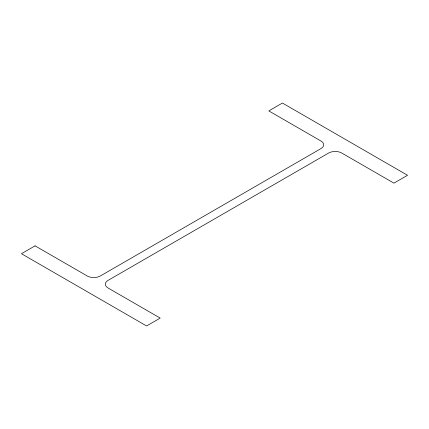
<?xml version="1.0" encoding="UTF-8"?>
<svg xmlns="http://www.w3.org/2000/svg" width="429" height="429" viewBox="0 0 429 429"><rect width="100%" height="100%" fill="white"/><g stroke="black" fill="none" stroke-linecap="round" stroke-linejoin="round"><path stroke-width="0.64" d="M35.071 245.855L21.45 253.716L146.573 325.954L160.194 318.093L107.995 287.956A9.223 5.325 0 0 1 107.995 280.421L328.684 153.008A9.223 5.325 0 0 1 341.725 153.008L393.929 183.145L407.55 175.284L282.427 103.046L268.806 110.907L321.005 141.044A9.223 5.325 0 0 1 321.005 148.579L100.316 275.992A9.223 5.325 0 0 1 87.275 275.992L35.071 245.855"/></g></svg>
